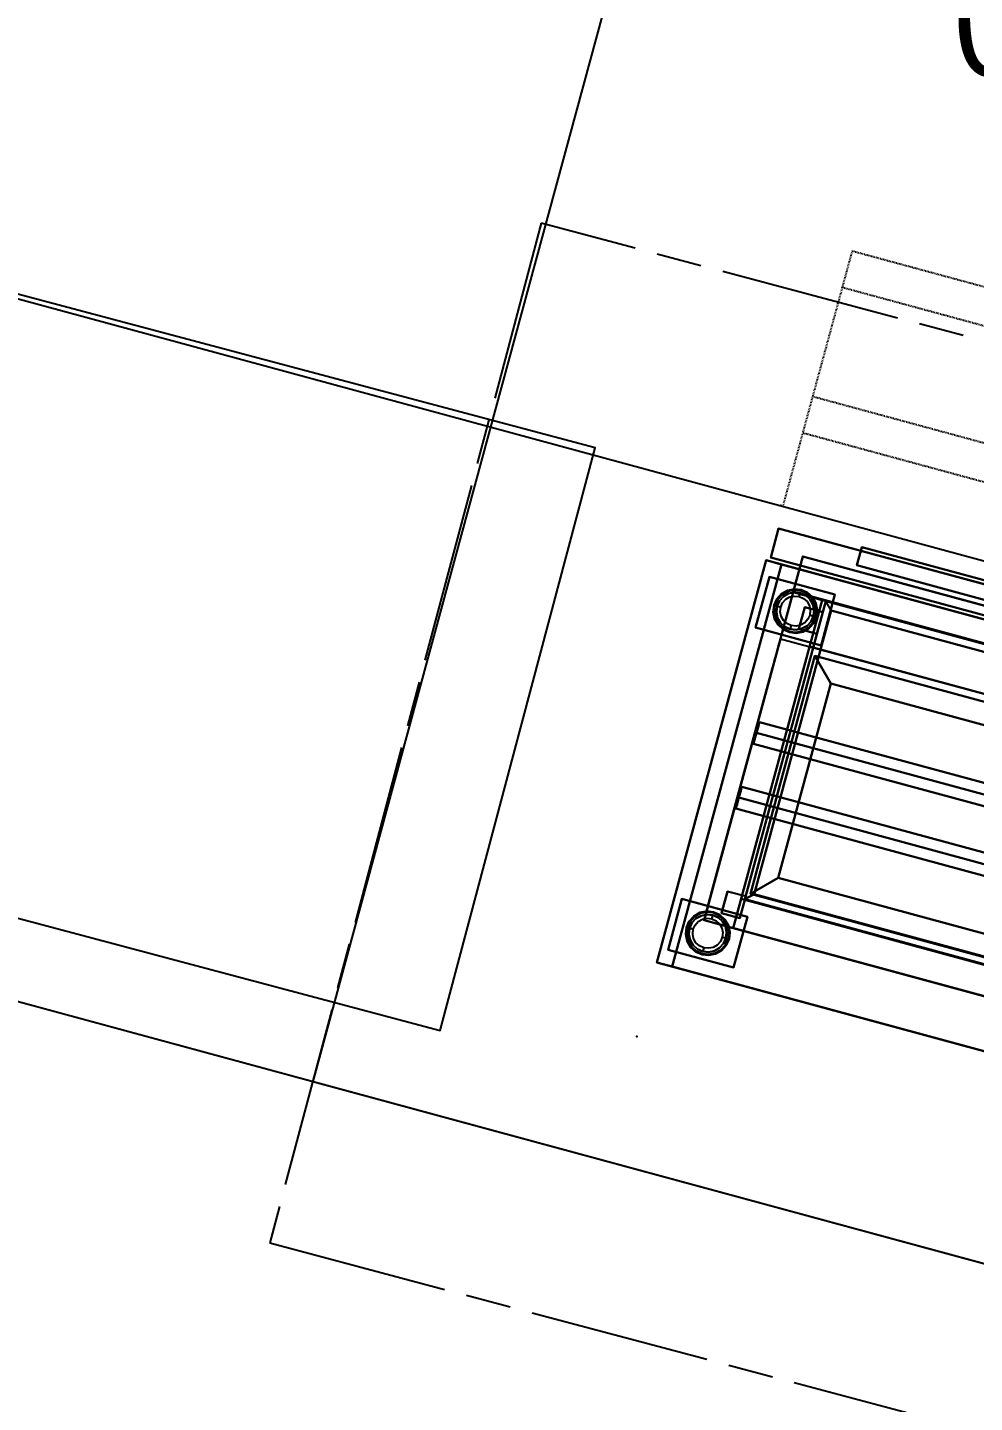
# Model space of a CAD drawing. Header units: millimetres. Extents: x 24907 to 30960, y 3978 to 9944.
# Drawn here: x 27987.7 to 28113.3, y 6906.9 to 7089.3 of the extents above; entities that cross this region are included whole.
import ezdxf
from ezdxf.enums import TextEntityAlignment as Align

# ---------------------------------------------------------------- set-up
doc = ezdxf.new("R2010")
doc.units = ezdxf.units.MM
doc.linetypes.add('ACAD_ISO08W100', pattern=[36, 24, -3, 6, -3])
doc.linetypes.add('TRATTEGGIATA', pattern=[0.75, 0.5, -0.25])
for name, color, linetype in [('200-EquipBorder-2d', 9, 'Continuous'), ('200-EquipDoors-2d', 252, 'Continuous'), ('200-EquipID-2d', 7, 'Continuous'), ('200-EquipInternal-2d', 252, 'Continuous'), ('200-EquipSteel-3d', 9, 'Continuous'), ('HG-031 Müşteri Mevcut', 30, 'Continuous')]:
    doc.layers.add(name, color=color, linetype=linetype)
doc.layers.add('200-InsPoint-3D', color=3, linetype='Continuous', plot=False)
doc.styles.add('ARIAL', font='arial.ttf', dxfattribs={"width": 0.6, "height": 50})
doc.styles.add('ROMANS', font='micross.ttf')

# ---------------------------------------------------------------- blocks, each defined once
blk = doc.blocks.new('ROBATA_1500')
at = {"layer": '200-EquipBorder-2d'}
blk.add_lwpolyline([(0, -500), (1500, -500), (1500, 0), (0, 0)], close=True, dxfattribs=at)
at = {"layer": '200-EquipInternal-2d'}
for p, q in [((40, -154), (40, 0)), ((40, -40), (1460, -40)), ((50, -50), (80, -80)), ((1450, -50), (50, -50)), ((50, -50), (50, -154)), ((80, -154), (80, -80)), ((80, -80), (1420, -80)), ((2, -154), (1498, -154)), ((2, -184), (1498, -184)), ((40, -243), (40, -184)), ((50, -184), (50, -243)), ((80, -243), (80, -184)), ((2, -243), (1498, -243)), ((2, -273), (1498, -273)), ((40, -387), (40, -273)), ((50, -273), (50, -377)), ((80, -347), (80, -273)), ((50, -377), (80, -347)), ((1420, -347), (80, -347)), ((50, -377), (1450, -377)), ((1460, -387), (40, -387))]:
    blk.add_line(p, q, dxfattribs=at)
at = {"layer": '200-EquipSteel-3d'}
for points, invisible_edges in [([(0, -500, 342.1), (0, -500, 382.1), (0, 0, 382.1), (0, -450.9, 333.4)], 4), ([(40, 0, 382.1), (0, 0, 382.1), (0, -500, 382.1), (40, -387, 382.1)], 4), ([(0, -450.9, 333.4), (0, 0, 382.1), (0, 0, 52.1), (0, -450.9, 52.1)], 1), ([(0, -0.5, 388.4), (0, 0, 382.1), (0, -40, 382.1)], 8), ([(40, 0, 52.1), (40, 0, 382.1), (40, -450.9, 382.1), (40, -450.9, 52.1)], 6), ([(0, -2, 394.5), (0, -0.5, 388.4), (0, -40, 382.1)], 10), ([(0, -4.4, 400.3), (0, -2, 394.5), (0, -40, 382.1)], 10), ([(0, -7.6, 405.6), (0, -4.4, 400.3), (0, -40, 382.1)], 10), ([(0, -11.7, 410.4), (0, -7.6, 405.6), (0, -40, 382.1)], 10), ([(0, -16.5, 414.5), (0, -11.7, 410.4), (0, -40, 382.1)], 10), ([(0, -21.8, 417.7), (0, -16.5, 414.5), (0, -40, 382.1)], 10), ([(0, -27.6, 420.1), (0, -21.8, 417.7), (0, -40, 382.1)], 10), ([(0, -33.7, 421.6), (0, -27.6, 420.1), (0, -40, 382.1)], 10), ([(0, -40, 422.1), (0, -33.7, 421.6), (0, -40, 382.1)], 10), ([(0, -40, 422.1), (0, -345, 422.1), (0, -345, 382.1), (0, -40, 382.1)], 10), ([(1498, -154.4, 400.4), (1498, -154, 397.1), (2, -154, 397.1), (2, -154.4, 400.4)], 8), ([(1498, -154, 397.1), (1498, -154.4, 393.8), (2, -154.4, 393.8), (2, -154, 397.1)], 2), ([(1498, -155.5, 403.6), (1498, -154.4, 400.4), (2, -154.4, 400.4), (2, -155.5, 403.6)], 10), ([(1498, -154.4, 393.8), (1498, -155.5, 390.6), (2, -155.5, 390.6), (2, -154.4, 393.8)], 10), ([(1498, -157.3, 406.5), (1498, -155.5, 403.6), (2, -155.5, 403.6), (2, -157.3, 406.5)], 10), ([(1498, -155.5, 390.6), (1498, -157.3, 387.7), (2, -157.3, 387.7), (2, -155.5, 390.6)], 10), ([(1498, -159.6, 408.8), (1498, -157.3, 406.5), (2, -157.3, 406.5), (2, -159.6, 408.8)], 10), ([(1498, -157.3, 387.7), (1498, -159.6, 385.4), (2, -159.6, 385.4), (2, -157.3, 387.7)], 10), ([(1498, -162.5, 410.6), (1498, -159.6, 408.8), (2, -159.6, 408.8), (2, -162.5, 410.6)], 10), ([(1498, -159.6, 385.4), (1498, -162.5, 383.6), (2, -162.5, 383.6), (2, -159.6, 385.4)], 10), ([(1498, -165.7, 411.7), (1498, -162.5, 410.6), (2, -162.5, 410.6), (2, -165.7, 411.7)], 10), ([(1498, -162.5, 383.6), (1498, -165.7, 382.5), (2, -165.7, 382.5), (2, -162.5, 383.6)], 10), ([(1498, -169, 412.1), (1498, -165.7, 411.7), (2, -165.7, 411.7), (2, -169, 412.1)], 2), ([(1498, -165.7, 382.5), (1498, -169, 382.1), (2, -169, 382.1), (2, -165.7, 382.5)], 8), ([(1498, -172.3, 411.7), (1498, -169, 412.1), (2, -169, 412.1), (2, -172.3, 411.7)], 8), ([(1498, -169, 382.1), (1498, -172.3, 382.5), (2, -172.3, 382.5), (2, -169, 382.1)], 2), ([(1498, -175.5, 410.6), (1498, -172.3, 411.7), (2, -172.3, 411.7), (2, -175.5, 410.6)], 10), ([(1498, -172.3, 382.5), (1498, -175.5, 383.6), (2, -175.5, 383.6), (2, -172.3, 382.5)], 10), ([(1498, -178.4, 408.8), (1498, -175.5, 410.6), (2, -175.5, 410.6), (2, -178.4, 408.8)], 10), ([(1498, -175.5, 383.6), (1498, -178.4, 385.4), (2, -178.4, 385.4), (2, -175.5, 383.6)], 10), ([(1498, -180.7, 406.5), (1498, -178.4, 408.8), (2, -178.4, 408.8), (2, -180.7, 406.5)], 10), ([(1498, -178.4, 385.4), (1498, -180.7, 387.7), (2, -180.7, 387.7), (2, -178.4, 385.4)], 10), ([(1498, -182.5, 403.6), (1498, -180.7, 406.5), (2, -180.7, 406.5), (2, -182.5, 403.6)], 10), ([(1498, -180.7, 387.7), (1498, -182.5, 390.6), (2, -182.5, 390.6), (2, -180.7, 387.7)], 10), ([(1498, -183.6, 400.4), (1498, -182.5, 403.6), (2, -182.5, 403.6), (2, -183.6, 400.4)], 10), ([(1498, -182.5, 390.6), (1498, -183.6, 393.8), (2, -183.6, 393.8), (2, -182.5, 390.6)], 10), ([(1498, -184, 397.1), (1498, -183.6, 400.4), (2, -183.6, 400.4), (2, -184, 397.1)], 2), ([(1498, -183.6, 393.8), (1498, -184, 397.1), (2, -184, 397.1), (2, -183.6, 393.8)], 8), ([(1498, -243.4, 400.4), (1498, -243, 397.1), (2, -243, 397.1), (2, -243.4, 400.4)], 8), ([(1498, -243, 397.1), (1498, -243.4, 393.8), (2, -243.4, 393.8), (2, -243, 397.1)], 2), ([(1498, -244.5, 403.6), (1498, -243.4, 400.4), (2, -243.4, 400.4), (2, -244.5, 403.6)], 10), ([(1498, -243.4, 393.8), (1498, -244.5, 390.6), (2, -244.5, 390.6), (2, -243.4, 393.8)], 10), ([(1498, -246.3, 406.5), (1498, -244.5, 403.6), (2, -244.5, 403.6), (2, -246.3, 406.5)], 10), ([(1498, -244.5, 390.6), (1498, -246.3, 387.7), (2, -246.3, 387.7), (2, -244.5, 390.6)], 10), ([(1498, -248.6, 408.8), (1498, -246.3, 406.5), (2, -246.3, 406.5), (2, -248.6, 408.8)], 10), ([(1498, -246.3, 387.7), (1498, -248.6, 385.4), (2, -248.6, 385.4), (2, -246.3, 387.7)], 10), ([(1498, -251.5, 410.6), (1498, -248.6, 408.8), (2, -248.6, 408.8), (2, -251.5, 410.6)], 10), ([(1498, -248.6, 385.4), (1498, -251.5, 383.6), (2, -251.5, 383.6), (2, -248.6, 385.4)], 10), ([(1498, -254.7, 411.7), (1498, -251.5, 410.6), (2, -251.5, 410.6), (2, -254.7, 411.7)], 10), ([(1498, -251.5, 383.6), (1498, -254.7, 382.5), (2, -254.7, 382.5), (2, -251.5, 383.6)], 10), ([(1498, -258, 412.1), (1498, -254.7, 411.7), (2, -254.7, 411.7), (2, -258, 412.1)], 2), ([(1498, -254.7, 382.5), (1498, -258, 382.1), (2, -258, 382.1), (2, -254.7, 382.5)], 8), ([(1498, -261.3, 411.7), (1498, -258, 412.1), (2, -258, 412.1), (2, -261.3, 411.7)], 8), ([(1498, -258, 382.1), (1498, -261.3, 382.5), (2, -261.3, 382.5), (2, -258, 382.1)], 2), ([(1498, -264.5, 410.6), (1498, -261.3, 411.7), (2, -261.3, 411.7), (2, -264.5, 410.6)], 10), ([(1498, -261.3, 382.5), (1498, -264.5, 383.6), (2, -264.5, 383.6), (2, -261.3, 382.5)], 10), ([(1498, -267.4, 408.8), (1498, -264.5, 410.6), (2, -264.5, 410.6), (2, -267.4, 408.8)], 10), ([(1498, -264.5, 383.6), (1498, -267.4, 385.4), (2, -267.4, 385.4), (2, -264.5, 383.6)], 10), ([(1498, -269.7, 406.5), (1498, -267.4, 408.8), (2, -267.4, 408.8), (2, -269.7, 406.5)], 10), ([(1498, -267.4, 385.4), (1498, -269.7, 387.7), (2, -269.7, 387.7), (2, -267.4, 385.4)], 10), ([(1498, -271.5, 403.6), (1498, -269.7, 406.5), (2, -269.7, 406.5), (2, -271.5, 403.6)], 10), ([(1498, -269.7, 387.7), (1498, -271.5, 390.6), (2, -271.5, 390.6), (2, -269.7, 387.7)], 10), ([(1498, -272.6, 400.4), (1498, -271.5, 403.6), (2, -271.5, 403.6), (2, -272.6, 400.4)], 10), ([(1498, -271.5, 390.6), (1498, -272.6, 393.8), (2, -272.6, 393.8), (2, -271.5, 390.6)], 10), ([(1498, -273, 397.1), (1498, -272.6, 400.4), (2, -272.6, 400.4), (2, -273, 397.1)], 2), ([(1498, -272.6, 393.8), (1498, -273, 397.1), (2, -273, 397.1), (2, -272.6, 393.8)], 8), ([(0, -345, 422.1), (0, -351.3, 421.6), (0, -345, 382.1)], 10), ([(0, -351.3, 421.6), (0, -357.4, 420.1), (0, -345, 382.1)], 10), ([(0, -357.4, 420.1), (0, -363.2, 417.7), (0, -345, 382.1)], 10), ([(0, -363.2, 417.7), (0, -368.5, 414.5), (0, -345, 382.1)], 10), ([(0, -368.5, 414.5), (0, -373.3, 410.4), (0, -345, 382.1)], 10), ([(0, -373.3, 410.4), (0, -377.4, 405.6), (0, -345, 382.1)], 10), ([(0, -377.4, 405.6), (0, -380.6, 400.3), (0, -345, 382.1)], 10), ([(0, -380.6, 400.3), (0, -383, 394.5), (0, -345, 382.1)], 10), ([(0, -383, 394.5), (0, -384.5, 388.4), (0, -345, 382.1)], 10), ([(0, -384.5, 388.4), (0, -385, 382.1), (0, -345, 382.1)], 8), ([(0, -500, 342.1), (0, -387, 322.1), (1500, -387, 322.1), (1500, -500, 342.1)], 5), ([(0, -500, 382.1), (1500, -500, 382.1), (1460, -387, 382.1), (40, -387, 382.1)], 10)]:
    blk.add_3dface(points, dxfattribs=dict(at, invisible_edges=invisible_edges))
for points in [[(0, -450.9, 52.1), (0, 0, 52.1), (40, 0, 52.1), (40, -450.9, 52.1)], [(0, 0, 52.1), (0, 0, 382.1), (40, 0, 382.1), (40, 0, 52.1)], [(55, -50.9, 92.1), (55, -440.9, 92.1), (45, -450.9, 92.1), (45, -40.9, 92.1)], [(745, -40.9, 92.1), (735, -50.9, 92.1), (55, -50.9, 92.1), (45, -40.9, 92.1)], [(745, -40.9, 82.1), (745, -40.9, 92.1), (45, -40.9, 92.1), (45, -40.9, 82.1)], [(45, -40.9, 92.1), (45, -40.9, 82.1), (45, -450.9, 82.1), (45, -450.9, 92.1)], [(735, -440.9, 52.1), (735, -50.9, 52.1), (55, -50.9, 52.1), (55, -440.9, 52.1)], [(735, -50.9, 52.1), (735, -50.9, 92.1), (55, -50.9, 92.1), (55, -50.9, 52.1)], [(55, -440.9, 52.1), (55, -50.9, 52.1), (55, -50.9, 92.1), (55, -440.9, 92.1)], [(80, -80, 252.1), (1420, -80, 252.1), (1420, -347, 252.1), (80, -347, 252.1)], [(40, -387, 322.1), (40, -387, 382.1), (1460, -387, 382.1), (1460, -387, 322.1)], [(40, -450.9, 333.4), (0, -450.9, 333.4), (0, -450.9, 52.1), (40, -450.9, 52.1)], [(0, -451.9, 333.1), (1500, -451.9, 333.1), (1500, -451.9, 102.1), (0, -451.9, 102.1)], [(745, -450.9, 92.1), (735, -440.9, 92.1), (55, -440.9, 92.1), (45, -450.9, 92.1)], [(745, -450.9, 82.1), (745, -450.9, 92.1), (45, -450.9, 92.1), (45, -450.9, 82.1)], [(735, -440.9, 52.1), (55, -440.9, 52.1), (55, -440.9, 92.1), (735, -440.9, 92.1)], [(0, -500, 342.1), (1500, -500, 342.1), (1500, -500, 382.1), (0, -500, 382.1)]]:
    blk.add_3dface(points, dxfattribs=at)
at = {"layer": '200-InsPoint-3D'}
for p in [(0, 0), (0, -500)]:
    blk.add_point(p, dxfattribs=at)
at = {"layer": '200-EquipSteel-3d'}
mesh = blk.add_polyface(dxfattribs=at)
corners = [(0, -450.9, 15), (1500, -450.9, 15), (1500, 0, 15), (0, 0, 15), (0, -450.9, 52.1), (1500, -450.9, 52.1), (1500, 0, 52.1), (0, 0, 52.1)]
mesh.append_faces([[corners[k] for k in face] for face in [(0, 3, 2, 1), (4, 5, 6, 7), (0, 1, 5, 4), (3, 7, 6, 2), (0, 4, 7, 3), (1, 2, 6, 5)]])
mesh = blk.add_polyface(dxfattribs=at)
corners = [(40, -40, 52.1), (1460, -40, 52.1), (1460, 0, 52.1), (40, 0, 52.1), (40, -40, 382.1), (1460, -40, 382.1), (1460, 0, 382.1), (40, 0, 382.1)]
mesh.append_faces([[corners[k] for k in face] for face in [(0, 3, 2, 1), (4, 5, 6, 7), (0, 1, 5, 4), (3, 7, 6, 2), (0, 4, 7, 3), (1, 2, 6, 5)]])
mesh = blk.add_polyface(dxfattribs=at)
corners = [(20, -45), (45, -45), (45, -15), (20, -15), (20, -45, 15), (45, -45, 15), (45, -15, 15), (20, -15, 15)]
mesh.append_faces([[corners[k] for k in face] for face in [(0, 3, 2, 1), (4, 5, 6, 7), (0, 1, 5, 4), (3, 7, 6, 2), (0, 4, 7, 3), (1, 2, 6, 5)]])
mesh = blk.add_polyface(dxfattribs=at)
corners = [(80, -80, 352.1), (1420, -80, 352.1), (1450, -50, 352.1), (50, -50, 352.1), (80, -80, 382.1), (1420, -80, 382.1), (1450, -50, 382.1), (50, -50, 382.1)]
mesh.append_faces([[corners[k] for k in face] for face in [(0, 3, 2, 1), (4, 5, 6, 7), (0, 1, 5, 4), (3, 7, 6, 2), (0, 4, 7, 3), (1, 2, 6, 5)]])
mesh = blk.add_polyface(dxfattribs=at)
corners = [(50, -377, 352.1), (80, -347, 352.1), (80, -80, 352.1), (50, -50, 352.1), (50, -377, 382.1), (80, -347, 382.1), (80, -80, 382.1), (50, -50, 382.1)]
mesh.append_faces([[corners[k] for k in face] for face in [(0, 3, 2, 1), (4, 5, 6, 7), (0, 1, 5, 4), (3, 7, 6, 2), (0, 4, 7, 3), (1, 2, 6, 5)]])
mesh = blk.add_polyface(dxfattribs=at)
corners = [(80, -347, 352.1), (1420, -347, 352.1), (1450, -377, 352.1), (50, -377, 352.1), (80, -347, 382.1), (1420, -347, 382.1), (1450, -377, 382.1), (50, -377, 382.1)]
mesh.append_faces([[corners[k] for k in face] for face in [(1, 2, 3, 0), (7, 6, 5, 4), (4, 5, 1, 0), (2, 6, 7, 3), (3, 7, 4, 0), (5, 6, 2, 1)]])
mesh = blk.add_polyface(dxfattribs=at)
corners = [(20, -405.9), (45, -405.9), (45, -435.9), (20, -435.9), (20, -405.9, 15), (45, -405.9, 15), (45, -435.9, 15), (20, -435.9, 15)]
mesh.append_faces([[corners[k] for k in face] for face in [(1, 2, 3, 0), (7, 6, 5, 4), (4, 5, 1, 0), (2, 6, 7, 3), (3, 7, 4, 0), (5, 6, 2, 1)]])
blk = doc.blocks.new('PQ-MC-LEG200')
at = {"layer": '200-EquipSteel-3d'}
for points in [[(-45, -35, 198), (-45, 35, 198), (45, 35, 198), (45, -35, 198)], [(-45, -35, 200), (45, -35, 200), (45, 35, 200), (-45, 35, 200)], [(-45, 35, 198), (-45, 35, 200), (45, 35, 200), (45, 35, 198)], [(-45, -35, 198), (-45, -35, 200), (-45, 35, 200), (-45, 35, 198)], [(45, -35, 198), (45, 35, 198), (45, 35, 200), (45, -35, 200)], [(-45, -35, 198), (45, -35, 198), (45, -35, 200), (-45, -35, 200)]]:
    blk.add_3dface(points, dxfattribs=at)
for points, invisible_edges in [([(-23.7, 17.2, 198), (-23.7, 17.2, 71), (-17.2, 23.7, 71), (-17.2, 23.7, 198)], 5), ([(-23.7, 17.2, 71), (-22.6, 16.4, 66), (-16.4, 22.6, 66), (-17.2, 23.7, 71)], 5), ([(-14.7, 20.2, 66), (-14.7, 20.2, 5), (-20.2, 14.7, 5), (-20.2, 14.7, 66)], 5), ([(-14.7, 20.2, 5), (-13.8, 19, 1.5), (-19, 13.8, 1.5), (-20.2, 14.7, 5)], 7), ([(-13.8, 19, 1.5), (-11.8, 16.2), (-16.2, 11.8), (-19, 13.8, 1.5)], 13), ([(-17.2, 23.7, 198), (-17.2, 23.7, 71), (-9, 27.8, 71), (-9, 27.8, 198)], 5), ([(-17.2, 23.7, 71), (-16.4, 22.6, 66), (-8.6, 26.5, 66), (-9, 27.8, 71)], 5), ([(-7.7, 23.8, 66), (-7.7, 23.8, 5), (-14.7, 20.2, 5), (-14.7, 20.2, 66)], 5), ([(-7.7, 23.8, 5), (-7.3, 22.4, 1.5), (-13.8, 19, 1.5), (-14.7, 20.2, 5)], 7), ([(-7.3, 22.4, 1.5), (-6.2, 19), (-11.8, 16.2), (-13.8, 19, 1.5)], 13), ([(-9, 27.8, 198), (-9, 27.8, 71), (0, 29.2, 71), (0, 29.2, 198)], 1), ([(-9, 27.8, 71), (-8.6, 26.5, 66), (0, 27.9, 66), (0, 29.2, 71)], 1), ([(0, 25, 66), (0, 25, 5), (-7.7, 23.8, 5), (-7.7, 23.8, 66)], 4), ([(0, 25, 5), (0, 23.5, 1.5), (-7.3, 22.4, 1.5), (-7.7, 23.8, 5)], 6), ([(0, 23.5, 1.5), (0, 20), (-6.2, 19), (-7.3, 22.4, 1.5)], 12), ([(0, 29.2, 198), (0, 29.2, 71), (9, 27.8, 71), (9, 27.8, 198)], 4), ([(0, 29.2, 71), (0, 27.9, 66), (8.6, 26.5, 66), (9, 27.8, 71)], 4), ([(7.7, 23.8, 66), (7.7, 23.8, 5), (0, 25, 5), (0, 25, 66)], 1), ([(7.7, 23.8, 5), (7.3, 22.4, 1.5), (0, 23.5, 1.5), (0, 25, 5)], 3), ([(7.3, 22.4, 1.5), (6.2, 19), (0, 20), (0, 23.5, 1.5)], 9), ([(13.8, 19, 1.5), (11.8, 16.2), (6.2, 19), (7.3, 22.4, 1.5)], 13), ([(14.7, 20.2, 5), (13.8, 19, 1.5), (7.3, 22.4, 1.5), (7.7, 23.8, 5)], 7), ([(14.7, 20.2, 66), (14.7, 20.2, 5), (7.7, 23.8, 5), (7.7, 23.8, 66)], 5), ([(9, 27.8, 71), (8.6, 26.5, 66), (16.4, 22.6, 66), (17.2, 23.7, 71)], 5), ([(9, 27.8, 198), (9, 27.8, 71), (17.2, 23.7, 71), (17.2, 23.7, 198)], 5), ([(19, 13.8, 1.5), (16.2, 11.8), (11.8, 16.2), (13.8, 19, 1.5)], 13), ([(20.2, 14.7, 5), (19, 13.8, 1.5), (13.8, 19, 1.5), (14.7, 20.2, 5)], 7), ([(20.2, 14.7, 66), (20.2, 14.7, 5), (14.7, 20.2, 5), (14.7, 20.2, 66)], 5), ([(17.2, 23.7, 71), (16.4, 22.6, 66), (22.6, 16.4, 66), (23.7, 17.2, 71)], 5), ([(17.2, 23.7, 198), (17.2, 23.7, 71), (23.7, 17.2, 71), (23.7, 17.2, 198)], 5), ([(-29.2, 0, 198), (-29.2, 0, 71), (-27.8, 9, 71), (-27.8, 9, 198)], 4), ([(-29.2, 0, 71), (-27.9, 0, 66), (-26.5, 8.6, 66), (-27.8, 9, 71)], 4), ([(-27.8, -9, 198), (-27.8, -9, 71), (-29.2, 0, 71), (-29.2, 0, 198)], 1), ([(-27.8, -9, 71), (-26.5, -8.6, 66), (-27.9, 0, 66), (-29.2, 0, 71)], 1), ([(-27.8, 9, 198), (-27.8, 9, 71), (-23.7, 17.2, 71), (-23.7, 17.2, 198)], 5), ([(-27.8, 9, 71), (-26.5, 8.6, 66), (-22.6, 16.4, 66), (-23.7, 17.2, 71)], 5), ([(-23.8, 7.7, 66), (-23.8, 7.7, 5), (-25, 0, 5), (-25, 0, 66)], 1), ([(-23.8, 7.7, 5), (-22.4, 7.3, 1.5), (-23.5, 0, 1.5), (-25, 0, 5)], 3), ([(-25, 0, 66), (-25, 0, 5), (-23.8, -7.7, 5), (-23.8, -7.7, 66)], 4), ([(-25, 0, 5), (-23.5, 0, 1.5), (-22.4, -7.3, 1.5), (-23.8, -7.7, 5)], 6), ([(-20.2, 14.7, 66), (-20.2, 14.7, 5), (-23.8, 7.7, 5), (-23.8, 7.7, 66)], 5), ([(-20.2, 14.7, 5), (-19, 13.8, 1.5), (-22.4, 7.3, 1.5), (-23.8, 7.7, 5)], 7), ([(-22.4, 7.3, 1.5), (-19, 6.2), (-20, 0), (-23.5, 0, 1.5)], 9), ([(-23.5, 0, 1.5), (-20, 0), (-19, -6.2), (-22.4, -7.3, 1.5)], 12), ([(-19, 13.8, 1.5), (-16.2, 11.8), (-19, 6.2), (-22.4, 7.3, 1.5)], 13), ([(22.4, 7.3, 1.5), (19, 6.2), (16.2, 11.8), (19, 13.8, 1.5)], 13), ([(23.8, 7.7, 5), (22.4, 7.3, 1.5), (19, 13.8, 1.5), (20.2, 14.7, 5)], 7), ([(23.5, 0, 1.5), (20, 0), (19, 6.2), (22.4, 7.3, 1.5)], 12), ([(22.4, -7.3, 1.5), (19, -6.2), (20, 0), (23.5, 0, 1.5)], 9), ([(23.8, 7.7, 66), (23.8, 7.7, 5), (20.2, 14.7, 5), (20.2, 14.7, 66)], 5), ([(25, 0, 5), (23.5, 0, 1.5), (22.4, 7.3, 1.5), (23.8, 7.7, 5)], 6), ([(23.8, -7.7, 5), (22.4, -7.3, 1.5), (23.5, 0, 1.5), (25, 0, 5)], 3), ([(23.7, 17.2, 71), (22.6, 16.4, 66), (26.5, 8.6, 66), (27.8, 9, 71)], 5), ([(23.7, 17.2, 198), (23.7, 17.2, 71), (27.8, 9, 71), (27.8, 9, 198)], 5), ([(25, 0, 66), (25, 0, 5), (23.8, 7.7, 5), (23.8, 7.7, 66)], 4), ([(23.8, -7.7, 66), (23.8, -7.7, 5), (25, 0, 5), (25, 0, 66)], 1), ([(27.8, 9, 71), (26.5, 8.6, 66), (27.9, 0, 66), (29.2, 0, 71)], 1), ([(29.2, 0, 71), (27.9, 0, 66), (26.5, -8.6, 66), (27.8, -9, 71)], 4), ([(27.8, 9, 198), (27.8, 9, 71), (29.2, 0, 71), (29.2, 0, 198)], 1), ([(29.2, 0, 198), (29.2, 0, 71), (27.8, -9, 71), (27.8, -9, 198)], 4), ([(-23.7, -17.2, 71), (-22.6, -16.4, 66), (-26.5, -8.6, 66), (-27.8, -9, 71)], 5), ([(-23.7, -17.2, 198), (-23.7, -17.2, 71), (-27.8, -9, 71), (-27.8, -9, 198)], 5), ([(-23.8, -7.7, 5), (-22.4, -7.3, 1.5), (-19, -13.8, 1.5), (-20.2, -14.7, 5)], 7), ([(-23.8, -7.7, 66), (-23.8, -7.7, 5), (-20.2, -14.7, 5), (-20.2, -14.7, 66)], 5), ([(-17.2, -23.7, 71), (-16.4, -22.6, 66), (-22.6, -16.4, 66), (-23.7, -17.2, 71)], 5), ([(-17.2, -23.7, 198), (-17.2, -23.7, 71), (-23.7, -17.2, 71), (-23.7, -17.2, 198)], 5), ([(-22.4, -7.3, 1.5), (-19, -6.2), (-16.2, -11.8), (-19, -13.8, 1.5)], 13), ([(-20.2, -14.7, 5), (-19, -13.8, 1.5), (-13.8, -19, 1.5), (-14.7, -20.2, 5)], 7), ([(-20.2, -14.7, 66), (-20.2, -14.7, 5), (-14.7, -20.2, 5), (-14.7, -20.2, 66)], 5), ([(-19, -13.8, 1.5), (-16.2, -11.8), (-11.8, -16.2), (-13.8, -19, 1.5)], 13), ([(-13.8, -19, 1.5), (-11.8, -16.2), (-6.2, -19), (-7.3, -22.4, 1.5)], 13), ([(7.3, -22.4, 1.5), (6.2, -19), (11.8, -16.2), (13.8, -19, 1.5)], 13), ([(13.8, -19, 1.5), (11.8, -16.2), (16.2, -11.8), (19, -13.8, 1.5)], 13), ([(14.7, -20.2, 5), (13.8, -19, 1.5), (19, -13.8, 1.5), (20.2, -14.7, 5)], 7), ([(14.7, -20.2, 66), (14.7, -20.2, 5), (20.2, -14.7, 5), (20.2, -14.7, 66)], 5), ([(19, -13.8, 1.5), (16.2, -11.8), (19, -6.2), (22.4, -7.3, 1.5)], 13), ([(23.7, -17.2, 71), (22.6, -16.4, 66), (16.4, -22.6, 66), (17.2, -23.7, 71)], 5), ([(23.7, -17.2, 198), (23.7, -17.2, 71), (17.2, -23.7, 71), (17.2, -23.7, 198)], 5), ([(20.2, -14.7, 5), (19, -13.8, 1.5), (22.4, -7.3, 1.5), (23.8, -7.7, 5)], 7), ([(20.2, -14.7, 66), (20.2, -14.7, 5), (23.8, -7.7, 5), (23.8, -7.7, 66)], 5), ([(27.8, -9, 71), (26.5, -8.6, 66), (22.6, -16.4, 66), (23.7, -17.2, 71)], 5), ([(27.8, -9, 198), (27.8, -9, 71), (23.7, -17.2, 71), (23.7, -17.2, 198)], 5), ([(-9, -27.8, 71), (-8.6, -26.5, 66), (-16.4, -22.6, 66), (-17.2, -23.7, 71)], 5), ([(-9, -27.8, 198), (-9, -27.8, 71), (-17.2, -23.7, 71), (-17.2, -23.7, 198)], 5), ([(-14.7, -20.2, 5), (-13.8, -19, 1.5), (-7.3, -22.4, 1.5), (-7.7, -23.8, 5)], 7), ([(-14.7, -20.2, 66), (-14.7, -20.2, 5), (-7.7, -23.8, 5), (-7.7, -23.8, 66)], 5), ([(0, -29.2, 71), (0, -27.9, 66), (-8.6, -26.5, 66), (-9, -27.8, 71)], 4), ([(0, -29.2, 198), (0, -29.2, 71), (-9, -27.8, 71), (-9, -27.8, 198)], 4), ([(-7.7, -23.8, 5), (-7.3, -22.4, 1.5), (0, -23.5, 1.5), (0, -25, 5)], 3), ([(-7.7, -23.8, 66), (-7.7, -23.8, 5), (0, -25, 5), (0, -25, 66)], 1), ([(-7.3, -22.4, 1.5), (-6.2, -19), (0, -20), (0, -23.5, 1.5)], 9), ([(0, -23.5, 1.5), (0, -20), (6.2, -19), (7.3, -22.4, 1.5)], 12), ([(0, -25, 5), (0, -23.5, 1.5), (7.3, -22.4, 1.5), (7.7, -23.8, 5)], 6), ([(0, -25, 66), (0, -25, 5), (7.7, -23.8, 5), (7.7, -23.8, 66)], 4), ([(9, -27.8, 71), (8.6, -26.5, 66), (0, -27.9, 66), (0, -29.2, 71)], 1), ([(9, -27.8, 198), (9, -27.8, 71), (0, -29.2, 71), (0, -29.2, 198)], 1), ([(7.7, -23.8, 5), (7.3, -22.4, 1.5), (13.8, -19, 1.5), (14.7, -20.2, 5)], 7), ([(7.7, -23.8, 66), (7.7, -23.8, 5), (14.7, -20.2, 5), (14.7, -20.2, 66)], 5), ([(17.2, -23.7, 71), (16.4, -22.6, 66), (8.6, -26.5, 66), (9, -27.8, 71)], 5), ([(17.2, -23.7, 198), (17.2, -23.7, 71), (9, -27.8, 71), (9, -27.8, 198)], 5)]:
    blk.add_3dface(points, dxfattribs=dict(at, invisible_edges=invisible_edges))
blk = doc.blocks.new('E7BAPP00RH')
at = {"layer": '200-EquipDoors-2d', "linetype": 'TRATTEGGIATA'}
for p, q in [((3, -730), (3, -1081)), ((3, -831), (1276, -831)), ((3, -881), (1276, -881)), ((3, -1031), (1276, -1031)), ((3, -1081), (1276, -1081))]:
    blk.add_line(p, q, dxfattribs=at)
at = {"layer": '200-EquipInternal-2d'}
blk.add_lwpolyline([(0, -102), (1600, -102), (1600, -655), (0, -655)], close=True, dxfattribs=at)
at = {"layer": '200-EquipSteel-3d'}
for points, invisible_edges in [([(0, -655, 650), (0, -655, 200), (0, -102, 200), (0, -102, 650)], 8), ([(21, -655, 605), (21, -655, 200), (21, -102, 200), (21, -102, 605)], 8), ([(118, -700, 565), (5, -700, 430), (426, -700, 430), (313, -700, 565)], 5), ([(5, -700, 650), (118, -700, 635), (118, -700, 565), (5, -700, 430)], 5), ([(5, -700, 650), (118, -700, 635), (313, -700, 635), (426, -700, 650)], 5), ([(118, -700, 340), (5, -700, 205), (426, -700, 205), (313, -700, 340)], 5), ([(5, -700, 425), (118, -700, 410), (118, -700, 340), (5, -700, 205)], 5), ([(5, -700, 425), (118, -700, 410), (313, -700, 410), (426, -700, 425)], 5)]:
    blk.add_3dface(points, dxfattribs=dict(at, invisible_edges=invisible_edges))
for points in [[(0, -102, 200), (21, -102, 200), (21, -102, 650), (0, -102, 650)], [(0, -655, 200), (21, -655, 200), (21, -102, 200), (0, -102, 200)], [(0, -102, 650), (1600, -102, 650), (1600, -655, 650), (0, -655, 650)], [(21, -102, 650), (1579, -102, 650), (1579, -102, 245), (21, -102, 245)], [(21, -102, 200), (1579, -102, 200), (1579, -102, 245), (21, -102, 245)], [(21, -655, 245), (1579, -655, 245), (1579, -102, 245), (21, -102, 245)], [(21, -655, 200), (1579, -655, 200), (1579, -102, 200), (21, -102, 200)], [(1579, -655, 605), (21, -655, 605), (21, -102, 605), (1579, -102, 605)], [(21, -655, 200), (0, -655, 200), (0, -655, 650), (21, -655, 650)], [(21, -655, 200), (1579, -655, 200), (1579, -655, 245), (21, -655, 245)], [(21, -655, 605), (1579, -655, 605), (1579, -655, 650), (21, -655, 650)], [(5, -660, 430), (5, -660, 650), (426, -660, 650), (426, -660, 430)], [(5, -660, 430), (5, -660, 650), (426, -660, 650), (426, -660, 430)], [(5, -660, 650), (5, -700, 650), (426, -700, 650), (426, -660, 650)], [(5, -700, 430), (5, -660, 430), (426, -660, 430), (426, -700, 430)], [(5, -660, 650), (5, -700, 650), (5, -700, 430), (5, -660, 430)], [(5, -660, 205), (5, -660, 425), (426, -660, 425), (426, -660, 205)], [(5, -660, 205), (5, -660, 425), (426, -660, 425), (426, -660, 205)], [(5, -660, 425), (5, -700, 425), (426, -700, 425), (426, -660, 425)], [(5, -700, 205), (5, -660, 205), (426, -660, 205), (426, -700, 205)], [(5, -660, 425), (5, -700, 425), (5, -700, 205), (5, -660, 205)], [(118, -680, 599.6), (313, -680, 599.6), (313, -700, 565), (118, -700, 565)], [(118, -680, 599.6), (118, -700, 635), (313, -700, 635), (313, -680, 599.6)], [(118, -700, 635), (118, -700, 565), (118, -680, 599.6)], [(118, -680, 374.6), (313, -680, 374.6), (313, -700, 340), (118, -700, 340)], [(118, -680, 374.6), (118, -700, 410), (313, -700, 410), (313, -680, 374.6)], [(118, -700, 410), (118, -700, 340), (118, -680, 374.6)], [(118, -700, 635), (118, -705, 635), (313, -705, 635), (313, -700, 635)], [(313, -700, 605), (313, -705, 605), (118, -705, 605), (118, -700, 605)], [(118, -705, 605), (118, -700, 605), (118, -700, 635), (118, -705, 635)], [(118, -700, 410), (118, -705, 410), (313, -705, 410), (313, -700, 410)], [(313, -700, 380), (313, -705, 380), (118, -705, 380), (118, -700, 380)], [(118, -705, 380), (118, -700, 380), (118, -700, 410), (118, -705, 410)], [(118, -705, 635), (118, -705, 605), (313, -705, 605), (313, -705, 635)], [(118, -705, 410), (118, -705, 380), (313, -705, 380), (313, -705, 410)]]:
    blk.add_3dface(points, dxfattribs=at)
at = {"layer": '200-InsPoint-3D'}
for p in [(0, 0), (0, -730)]:
    blk.add_point(p, dxfattribs=at)
for p in [(55, -157), (55, -600)]:
    blk.add_blockref('PQ-MC-LEG200', p)
blk = doc.blocks.new('attrib')
at = {"layer": '200-EquipID-2d', "style": 'ARIAL'}
blk.add_attdef('POS', text='', height=2.5, dxfattribs=at).set_placement((0, 0, -1), align=Align.MIDDLE)
at = {"layer": '200-EquipID-2d', "style": 'ROMANS', "flags": 1}
for tag, p in [('ZONA', (0, -4.905, -2)), ('EQUIPMENTDATA', (0, -7.89, -2)), ('LONGDESCR', (0, -11.302, -2)), ('EQUIPMENTCONN', (0, -14.714, -2)), ('ACCESSORYDATA', (0, -18.552, -2)), ('ACCESSORYCONN', (0, -21.857, -2))]:
    blk.add_attdef(tag, text='', height=2.5, dxfattribs=at).set_placement(p, align=Align.CENTER)

msp = doc.modelspace()

# ---------------------------------------------------------------- linework, layer by layer
msp.add_line((27832.4, 7001.89), (28459.71, 6831.66))
for points in [[(28025.49, 6949.49), (28459.71, 6831.66), (28527.8, 7082.58), (28093.59, 7200.41)], [(27849.12, 7007.71), (28042.39, 6956.26), (28062.97, 7033.57), (27869.7, 7085.02)]]:
    msp.add_lwpolyline(points, close=True)
at = {"layer": '200-EquipBorder-2d', "linetype": 'ACAD_ISO08W100'}
msp.add_lwpolyline([(28019.79, 6928.07), (28449.72, 6813.62), (28485.74, 6948.91), (28055.81, 7063.36)], close=True, dxfattribs=at)
at = {"layer": 'HG-031 Müşteri Mevcut'}
msp.add_line((27855.97, 7088.75), (28483.28, 6918.51), dxfattribs=at)
msp.add_lwpolyline([(27900.49, 7252.81), (27832.4, 7001.89), (28459.71, 6831.66), (28527.8, 7082.58)], close=True, dxfattribs=at)

# ---------------------------------------------------------------- block references
at = {"xscale": -0.1000000000059509, "yscale": 0.1000000000003638, "rotation": 164.8172531370625}
for name, p, zscale in [('E7BAPP00RH', (28068.47, 6955.44), 0.1), ('ROBATA_1500', (28077.4, 6970.89), 0.1000000000000014)]:
    msp.add_blockref(name, p, dxfattribs=dict(at, zscale=zscale))
at = {"layer": '200-EquipID-2d'}
ref = msp.add_blockref('attrib', (28120.21, 7089.57), dxfattribs=dict(at, xscale=5.000000000000093, yscale=5.000000000000093, zscale=5.000000000000093, rotation=5.160113934914881))
ref.add_attrib('POS', '00', dxfattribs={"color": 7, "height": 12.5, "rotation": 5.1601, "style": 'ARIAL'}).set_placement((28120.21, 7089.57, -5), align=Align.MIDDLE)

doc.saveas('drawing.dxf')
